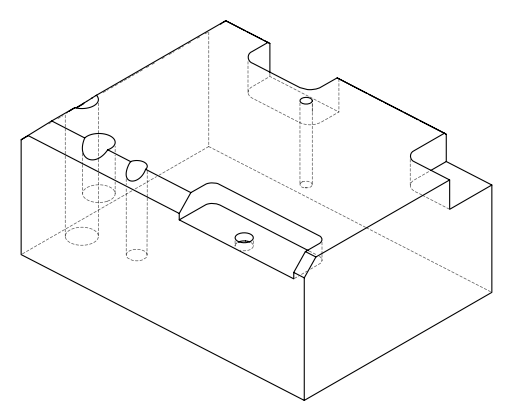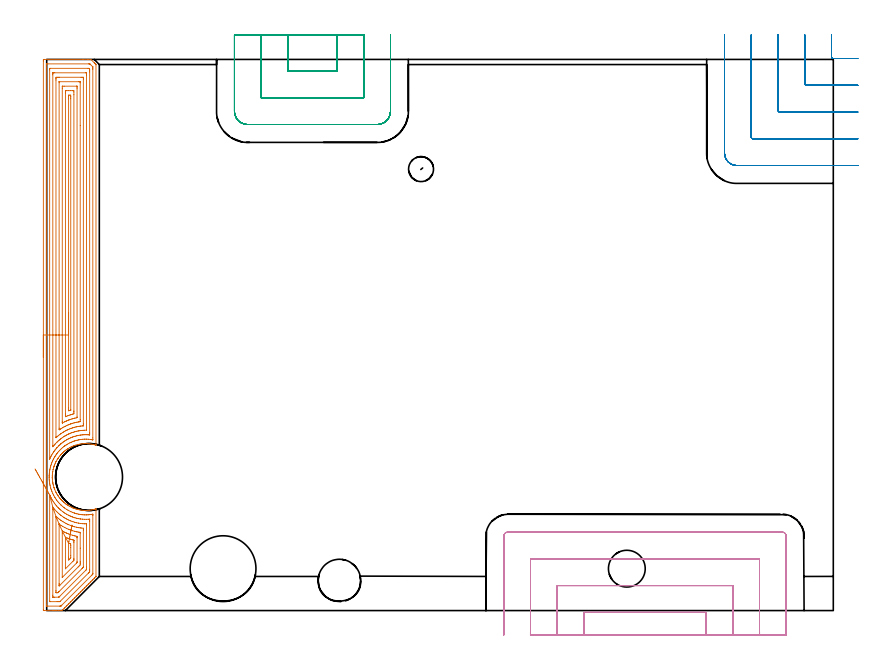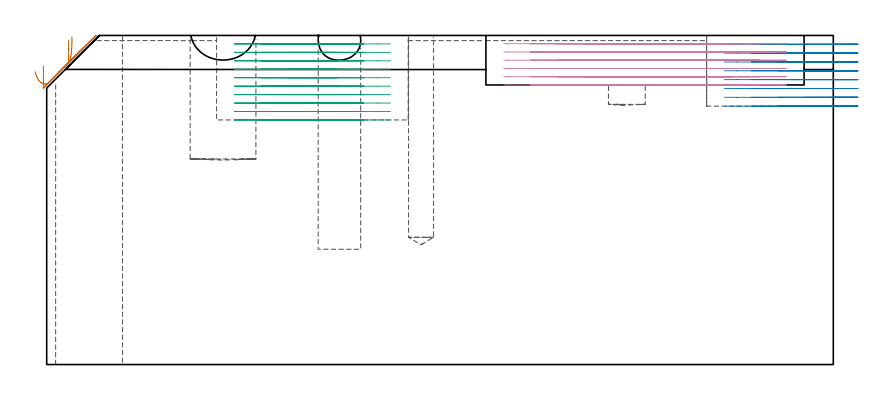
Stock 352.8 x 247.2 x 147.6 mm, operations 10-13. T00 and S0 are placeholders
(PLAN: 14 operations, 6 tool changes, 60.4 min)
(1 INDEXABLE_INSERT_DRILL_THROUGH_HOLE_FROM_SOLID | STEP1HOLE | NXT0302_031 | 0.61 min | 104269 mm3)
(2 INDEXABLE_INSERT_DRILL_BLIND_HOLE_FROM_SOLID | STEP1POCKET | NXT0302_004 | 0.05 min | 6619 mm3)
(3 INDEXABLE_INSERT_DRILL_BLIND_HOLE_FROM_SOLID_1 | STEP1POCKET_3 | NXT0302_030 | 0.23 min | 37947 mm3)
(4 SPOT_DRILL | STEP1POCKET_1 | NXT0321_9005460120000 | 0.03 min | 4 mm3)
(5 DRILL_BLIND_HOLE_INTO_CENTER | STEP1POCKET_1 | UGT0301_507 | 0.39 min | 9000 mm3)
(6 AREA_MILL | FG_CHAMFER_SURFACE | UGT0205_001 | 8.15 min | 22436 mm3)
(7 AREA_MILL_1 | FG_CHAMFER_SURFACE_1 | UGT0205_001 | 0.58 min | 153 mm3)
(8 AREA_MILL_2 | FG_CHAMFER_SURFACE_2 | UGT0205_001 | 1.22 min | 368 mm3)
(9 AREA_MILL_3 | FG_CHAMFER_SURFACE_3 | UGT0205_001 | 0.88 min | 2386 mm3)
(10 AREA_MILL_4 | FG_CHAMFER_SURFACE_4 | UGT0205_001 | 16.57 min | 62820 mm3)
(11 MILL_CORNER_NOTCH_RECTANGULAR | CORNER_NOTCH_RECTANGULAR | NXT0201_012 | Follow Part, ap 4, ae 75% | 6.48 min | 98853 mm3)
(12 MILL_SLOT | SLOT_PARTIAL_RECTANGULAR | NXT0201_012 | Follow Part, ap 4, ae 75% | 10.13 min | 118119 mm3)
(13 MILL_SLOT_1 | SLOT_PARTIAL_RECTANGULAR_1 | NXT0201_012 | Follow Part, ap 4, ae 75% | 13.91 min | 129493 mm3)
(14 MILL_BLIND_HOLE_FROM_SOLID_MATERIAL | STEP1POCKET_2 | NXT0201_012 | Spiral | 1.21 min | 26342 mm3)
(TOOL NXT0302_031 | Index. Insert Drill 30mm [880-D3000L32-05] | D30 PA176 FL150 Z2)
(TOOL NXT0302_004 | Index. Insert Drill 16.5mm [880-D1650L20-05] | D16.5 PA176 FL83 Z2)
(TOOL NXT0302_030 | Index. Insert Drill 29.5mm [880-D2950L32-03] | D29.5 PA176 FL89 Z2)
(TOOL NXT0321_9005460120000 | NC Spot Drill, 142deg, 12mm, Carbide, Uncoated | D12 PA142 FL30 Z2)
(TOOL UGT0301_507 | Carbide Drill 11.2 mm | D11.2 PA118 FL94 Z2)
(TOOL UGT0205_001 | Chamfer Mill 20 x 3 x 45 deg. | D20 FL50 Z2)
(TOOL NXT0201_012 | ENDMILL 16mm [2P460-1600-NA 1630] | D16 FL38 Z6)
(OP 10 AREA_MILL_4)
G17 G21 G94 G90
T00 M6
G54
G17 G0 G90 X-1.5 Y113.6 S1061 M3
G43 Z157.6 H0
Z134.
G94 G1 Y113.638 Z133.128 F250.
Y113.752 Z132.264
Y113.941 Z131.412
Y114.203 Z130.58
Y114.537 Z129.774
Y114.94 Z129.
Y115.408 Z128.264
Y115.94 Z127.572
Y116.529 Z126.929
Y117.172 Z126.34
Y117.864 Z125.808
Y118.6 Z125.34
Y119.374 Z124.937
Y120.18 Z124.603
Y121.012 Z124.341
Y121.864 Z124.152
Y122.728 Z124.038
Y123.6 Z124.
Y246.568
X-1.498 Y246.839 Z124.001
X-1.492 Y247.19 Z124.006
X-1.137 Y247.2 Z124.361
X16.373 Z141.869
X18.424 Z143.92
X18.792 Z144.287
X19.686 Y247.199 Z145.184
X19.793 Y247.197 Z145.288
X19.837 Y247.165 Z145.334
X21.328 Y245.674 Z146.824
X21.474 Y245.528 Z146.97
X21.621 Y245.38 Z147.119
X21.774 Y245.227 Z147.272
X21.921 Y245.081 Z147.416
X22.02 Y244.98 Z147.517
X22.096 Y244.894 Z147.589
X22.1 Y244.78 Z147.6
Y74.413
X22.097 Y74.19 Z147.589
X22.017 Y74.207 Z147.511
X21.863 Y74.243 Z147.359
X21.147 Y74.438 Z146.647
X20.256 Y74.632 Z145.756
X19.366 Y74.773 Z144.866
X18.476 Y74.861 Z143.976
X18.148 Y74.882 Z143.648
X17.82 Y74.896 Z143.32
X17.586 Y74.897 Z143.086
X17.18 Y74.896 Z142.68
X16.696 Y74.87 Z142.196
X15.806 Y74.792 Z141.306
X14.916 Y74.664 Z140.415
X14.026 Y74.482 Z139.525
X13.136 Y74.239 Z138.634
X12.535 Y74.047 Z138.033
X12.393 Y74.002 Z137.891
X12.298 Y73.965 Z137.797
X12.246 Y73.945 Z137.744
X11.641 Y73.692 Z137.134
X11.469 Y73.621 Z136.967
X11.355 Y73.574 Z136.854
X10.908 Y73.369 Z136.408
X10.465 Y73.146 Z135.965
X10.394 Y73.108 Z135.894
X9.575 Y72.624 Z135.074
X9.406 Y72.515 Z134.904
X9.1 Y72.317 Z134.599
X8.941 Y72.215 Z134.44
X8.685 Y72.032 Z134.184
X8.279 Y71.723 Z133.778
X8.236 Y71.69 Z133.736
X7.795 Y71.336 Z133.294
X7.735 Y71.283 Z133.234
X7.618 Y71.176 Z133.114
X7.336 Y70.923 Z132.836
X7.171 Y70.766 Z132.67
X6.905 Y70.514 Z132.404
X6.819 Y70.427 Z132.318
X6.412 Y69.99 Z131.911
X6.368 Y69.941 Z131.867
X6.277 Y69.838 Z131.775
X6.014 Y69.544 Z131.514
X5.655 Y69.09 Z131.153
X5.315 Y68.64 Z130.812
X5.125 Y68.368 Z130.623
X5.085 Y68.307 Z130.583
X4.988 Y68.152 Z130.483
X4.897 Y68.011 Z130.394
X4.787 Y67.84 Z130.285
X4.728 Y67.747 Z130.224
X4.234 Y66.895 Z129.734
X4.212 Y66.853 Z129.712
X4.192 Y66.813 Z129.692
X3.994 Y66.408 Z129.49
X3.785 Y65.959 Z129.283
X3.597 Y65.514 Z129.096
X3.557 Y65.411 Z129.056
X3.422 Y65.066 Z128.92
X3.344 Y64.852 Z128.843
X3.298 Y64.702 Z128.795
X3.259 Y64.575 Z128.754
X3.132 Y64.172 Z128.628
X2.911 Y63.331 Z128.409
X2.898 Y63.278 Z128.394
X2.89 Y63.234 Z128.384
X2.73 Y62.453 Z128.229
X2.716 Y62.385 Z128.215
X2.644 Y61.938 Z128.144
X2.593 Y61.491 Z128.091
X2.589 Y61.441 Z128.087
X2.575 Y61.218 Z128.066
X2.534 Y60.673 Z128.026
X2.528 Y60.597 Z128.021
Y60.551 Z128.02
X2.518 Y60.113 Z128.013
X2.512 Y59.772 Z128.005
X2.511 Y59.704
X2.512 Y59.656 Z128.006
Y59.627 Z128.007
X2.516 Y59.577 Z128.004
X2.521 Y59.257 Z128.013
X2.534 Y59.046 Z128.027
X2.549 Y58.81 Z128.042
X2.555 Y58.762 Z128.047
X2.643 Y57.916 Z128.141
X2.707 Y57.525 Z128.204
X2.726 Y57.421 Z128.218
X2.746 Y57.287 Z128.241
X2.789 Y57.023 Z128.285
X2.878 Y56.575 Z128.378
X2.989 Y56.129 Z128.489
X3.249 Y55.235 Z128.746
X3.265 Y55.185 Z128.762
X3.294 Y55.091 Z128.793
X3.344 Y54.948 Z128.843
X3.579 Y54.342 Z129.079
X3.966 Y53.448 Z129.463
X3.991 Y53.396 Z129.488
X4.096 Y53.175 Z129.594
X4.234 Y52.906 Z129.733
X4.296 Y52.793 Z129.795
X4.426 Y52.554 Z129.925
X4.49 Y52.447 Z129.988
X4.692 Y52.105 Z130.189
X4.969 Y51.661 Z130.468
X5.006 Y51.608 Z130.503
X5.125 Y51.431 Z130.623
X5.606 Y50.767 Z131.105
X5.681 Y50.67 Z131.181
X5.808 Y50.51 Z131.306
X6.015 Y50.258 Z131.512
X6.139 Y50.117 Z131.634
X6.277 Y49.957 Z131.773
X6.349 Y49.873 Z131.847
X6.398 Y49.819 Z131.898
X6.459 Y49.753 Z131.959
X6.575 Y49.629 Z132.071
X6.623 Y49.577 Z132.121
X6.677 Y49.521 Z132.176
X6.906 Y49.287 Z132.403
X6.971 Y49.223 Z132.471
X7.07 Y49.126 Z132.57
X7.171 Y49.03 Z132.667
X7.223 Y48.98 Z132.719
X7.507 Y48.72 Z133.004
X7.796 Y48.468 Z133.293
X8.261 Y48.086 Z133.76
X8.336 Y48.03 Z133.835
X8.512 Y47.9 Z134.008
X8.686 Y47.769 Z134.183
X8.95 Y47.583 Z134.45
X9.105 Y47.475 Z134.605
X9.199 Y47.412 Z134.699
X9.406 Y47.276 Z134.902
X9.531 Y47.192 Z135.03
X9.575 Y47.166 Z135.074
X9.628 Y47.136 Z135.128
X9.853 Y47.009 Z135.35
X10.465 Y46.662 Z135.964
X11.132 Y46.324 Z136.63
X11.183 Y46.299 Z136.68
X11.194 Y46.294 Z136.691
X11.307 Y46.242 Z136.807
X11.355 Y46.22 Z136.855
X11.448 Y46.181 Z136.947
X11.641 Y46.1 Z137.136
X11.8 Y46.032 Z137.296
X12.246 Y45.86 Z137.744
X13.136 Y45.56 Z138.635
X13.649 Y45.405 Z139.148
X14.025 Y45.315 Z139.525
X14.916 Y45.136 Z140.416
X15.806 Y45.008 Z141.306
X16.696 Y44.932 Z142.196
X17.586 Y44.913 Z143.086
X18.476 Y44.944 Z143.976
X19.366 Y45.027 Z144.866
X20.256 Y45.168 Z145.756
X21.147 Y45.355 Z146.646
X21.352 Y45.405 Z146.851
X21.921 Y45.57 Z147.417
X22.003 Y45.59 Z147.498
X22.096 Y45.61 Z147.59
X22.1 Y45.347 Z147.6
Y15.388
X22.096 Y15.306 Z147.59
X22.041 Y15.239 Z147.537
X21.921 Y15.12 Z147.419
X21.474 Y14.673 Z146.972
X21.295 Y14.493 Z146.791
X20.751 Y13.951 Z146.251
X20.401 Y13.599 Z145.897
X19.855 Y13.055 Z145.355
X19.507 Y12.705 Z145.003
X18.96 Y12.16 Z144.46
X18.612 Y11.81 Z144.108
X18.064 Y11.264 Z143.564
X17.718 Y10.916 Z143.214
X17.169 Y10.369 Z142.669
X16.824 Y10.022 Z142.32
X16.273 Y9.473 Z141.773
X15.929 Y9.128 Z141.425
X15.378 Y8.578 Z140.878
X15.035 Y8.233 Z140.531
X14.482 Y7.682 Z139.982
X14.141 Y7.339 Z139.637
X13.587 Y6.787 Z139.087
X13.246 Y6.445 Z138.742
X12.691 Y5.891 Z138.191
X12.352 Y5.55 Z137.848
X11.796 Y4.996 Z137.296
X11.458 Y4.656 Z136.954
X10.9 Y4.1 Z136.4
X10.563 Y3.762 Z136.06
X10.005 Y3.205 Z135.505
X9.669 Y2.867 Z135.165
X9.109 Y2.309 Z134.609
X8.775 Y1.973 Z134.271
X8.214 Y1.414 Z133.714
X7.88 Y1.079 Z133.377
X7.318 Y0.518 Z132.818
X6.809 Y0.01 Z132.307
X6.764 Y0. Z132.263
X6.121 Z131.62
X5.383 Z130.879
X4.121 Z129.618
X3.596 Z129.09
X2.849 Z128.344
X-1.137 Z124.36
X-1.492 Y0.01 Z124.006
X-1.499 Y0.363 Z123.999
Y0.375
X-1.5 Y123.6 Z124.
X-0.086 Z125.414
X-0.085 Y244.885 Z125.415
X-0.083 Y244.991 Z125.417
X-0.078 Y245.19 Z125.422
X0.02 Y245.192 Z125.52
X0.495 Y245.199 Z125.995
X18.792 Y245.2 Z144.292
X19.268 Y245.198 Z144.768
X19.318 Y245.194 Z144.818
X19.343 Y245.19 Z144.843
X19.43 Y245.109 Z144.93
X19.601 Y244.947 Z145.101
X19.686 Y244.864 Z145.186
X19.714 Y244.836 Z145.214
X20.58 Y243.97 Z146.08
X20.608 Y243.941 Z146.108
X20.658 Y243.885 Z146.158
X20.679 Y243.854 Z146.179
X20.681 Y243.832 Z146.181
X20.684 Y243.782 Z146.184
X20.686 Y242.991 Z146.186
Y242.885
Y77.437
X20.683 Y76.648 Z146.183
X20.681 Y76.597 Z146.181
X20.679 Y76.579 Z146.179
X20.654 Y76.574 Z146.154
X20.58 Y76.586 Z146.08
X20.232 Y76.648 Z145.732
X19.686 Y76.734 Z145.186
X19.586 Y76.748 Z145.086
X18.792 Y76.831 Z144.292
X18.591 Y76.85 Z144.091
X17.898 Y76.883 Z143.398
X17.656 Y76.89 Z143.156
X17.004 Y76.878 Z142.504
X16.782 Y76.871 Z142.282
X16.11 Y76.819 Z141.61
X15.954 Y76.805 Z141.454
X15.217 Y76.716 Z140.717
X15.157 Y76.708 Z140.657
X14.744 Y76.648 Z140.244
X14.394 Y76.577 Z139.894
X14.323 Y76.562 Z139.823
X13.665 Y76.412 Z139.165
X13.429 Y76.351 Z138.929
X12.962 Y76.221 Z138.462
X12.535 Y76.092 Z138.035
X12.278 Y76.011 Z137.778
X12.004 Y75.915 Z137.504
X11.641 Y75.778 Z137.141
X11.624 Y75.771 Z137.124
X11.583 Y75.754 Z137.083
X10.998 Y75.503 Z136.498
X10.747 Y75.39 Z136.247
X10.388 Y75.219 Z135.888
X9.853 Y74.951 Z135.353
X9.794 Y74.919 Z135.294
X9.69 Y74.86 Z135.19
X9.233 Y74.586 Z134.733
X8.959 Y74.418 Z134.459
X8.683 Y74.242 Z134.183
X8.258 Y73.965 Z133.758
X8.145 Y73.885 Z133.645
X8.065 Y73.826 Z133.565
X7.638 Y73.498 Z133.138
X7.171 Y73.135 Z132.671
X7.136 Y73.107 Z132.636
X7.093 Y73.071 Z132.593
X6.666 Y72.682 Z132.166
X6.277 Y72.325 Z131.777
X6.201 Y72.253 Z131.701
X6.123 Y72.177 Z131.623
X5.764 Y71.796 Z131.264
X5.383 Y71.387 Z130.883
X5.334 Y71.332 Z130.834
X5.291 Y71.283 Z130.791
X4.929 Y70.843 Z130.429
X4.566 Y70.388 Z130.066
X4.533 Y70.345 Z130.033
X4.49 Y70.286 Z129.99
X4.161 Y69.822 Z129.661
X3.942 Y69.494 Z129.442
X3.807 Y69.282 Z129.307
X3.596 Y68.943 Z129.096
X3.468 Y68.727 Z128.968
X3.395 Y68.6 Z128.895
X3.145 Y68.156 Z128.645
X2.916 Y67.705 Z128.416
X2.702 Y67.263 Z128.202
X2.561 Y66.951 Z128.061
X2.501 Y66.811 Z128.001
X2.302 Y66.316 Z127.802
X2.145 Y65.917 Z127.645
X2.093 Y65.774 Z127.593
X2.057 Y65.668 Z127.557
X1.84 Y64.99 Z127.34
X1.808 Y64.878 Z127.308
X1.654 Y64.282 Z127.154
X1.617 Y64.128 Z127.117
X1.488 Y63.554 Z126.988
X1.423 Y63.234 Z126.923
X1.34 Y62.807 Z126.84
X1.266 Y62.339 Z126.766
X1.228 Y62.025 Z126.728
X1.173 Y61.445 Z126.673
X1.154 Y61.205 Z126.654
X1.115 Y60.551 Z126.615
X1.107 Y60.39 Z126.607
X1.106 Y60.359 Z126.606
X1.101 Y59.656 Z126.601
X1.105 Y59.466 Z126.605
X1.136 Y58.762 Z126.636
X1.153 Y58.523 Z126.653
X1.219 Y57.868 Z126.719
X1.237 Y57.706 Z126.737
X1.261 Y57.52 Z126.761
X1.35 Y56.973 Z126.85
X1.439 Y56.448 Z126.939
X1.515 Y56.079 Z127.015
X1.708 Y55.285 Z127.208
X1.735 Y55.185 Z127.235
X1.808 Y54.933 Z127.308
X2.005 Y54.291 Z127.505
X2.107 Y53.991 Z127.607
X2.341 Y53.396 Z127.841
X2.727 Y52.476 Z128.227
X3.005 Y51.912 Z128.505
X3.165 Y51.608 Z128.665
X3.596 Y50.844 Z129.096
X3.655 Y50.743 Z129.155
X3.674 Y50.713 Z129.174
X3.996 Y50.22 Z129.496
X4.275 Y49.819 Z129.775
X4.49 Y49.526 Z129.99
X4.952 Y48.925 Z130.452
X5.383 Y48.417 Z130.883
X5.735 Y48.03 Z131.235
X6.277 Y47.48 Z131.777
X6.452 Y47.31 Z131.952
X6.64 Y47.136 Z132.14
X7.171 Y46.678 Z132.671
X7.714 Y46.242 Z133.214
X8.065 Y45.982 Z133.565
X8.914 Y45.392 Z134.414
X8.959 Y45.363 Z134.459
X8.985 Y45.347 Z134.485
X9.542 Y45.036 Z135.042
X9.853 Y44.865 Z135.353
X10.633 Y44.453 Z136.133
X10.747 Y44.398 Z136.247
X10.85 Y44.35 Z136.35
X11.641 Y44.03 Z137.141
X12.31 Y43.784 Z137.81
X12.535 Y43.709 Z138.035
X12.993 Y43.559 Z138.493
X13.429 Y43.437 Z138.929
X13.595 Y43.393 Z139.095
X14.323 Y43.241 Z139.823
X14.719 Y43.162 Z140.219
X15.217 Y43.089 Z140.717
X15.76 Y43.015 Z141.26
X16.11 Y42.985 Z141.61
X16.731 Y42.938 Z142.231
X17.004 Y42.93 Z142.504
X17.642 Y42.92 Z143.142
X17.898 Y42.927 Z143.398
X18.505 Y42.952 Z144.005
X18.792 Y42.975 Z144.292
X19.324 Y43.026 Z144.824
X19.686 Y43.074 Z145.186
X20.108 Y43.136 Z145.608
X20.58 Y43.212 Z146.08
X20.661 Y43.224 Z146.161
X20.679 Y43.225 Z146.179
X20.682 Y43.122 Z146.182
X20.684 Y42.981 Z146.184
X20.685 Y42.77 Z146.185
X20.686 Y42.664 Z146.186
X20.685 Y16.729 Z146.185
X20.684 Y16.625 Z146.184
X20.681 Y16.518 Z146.181
X20.673 Y16.335 Z146.173
X20.58 Y16.236 Z146.08
X20.382 Y16.033 Z145.882
X20.185 Y15.835 Z145.685
X6.77 Y2.42 Z132.27
X6.523 Y2.175 Z132.023
X6.44 Y2.096 Z131.94
X6.373 Y2.035 Z131.873
X6.328 Y2.01 Z131.828
X6.277 Y2.008 Z131.777
X5.802 Y2.001 Z131.302
X0.44 Y2. Z125.94
X0.02 Y2.004 Z125.52
X-0.04 Y2.006 Z125.46
X-0.071 Y2.009 Z125.429
X-0.079 Y2.104 Z125.421
X-0.084 Y2.315 Z125.416
X-0.085 Y2.42 Z125.415
X-0.086 Y123.6 Z125.414
X1.328 Z126.828
X1.329 Y242.576 Z126.829
Y242.991
X1.331 Y243.111 Z126.831
X1.334 Y243.169 Z126.834
X1.337 Y243.19 Z126.837
X1.391 Y243.193 Z126.891
X1.6 Y243.199 Z127.1
X18.585 Z144.085
X18.792 Y243.194 Z144.292
X18.861 Y243.19 Z144.361
X18.909 Y243.18 Z144.409
X18.948 Y243.144 Z144.448
X19.105 Y242.991 Z144.605
X19.211 Y242.878 Z144.711
X19.265 Y242.807 Z144.765
X19.266 Y242.751 Z144.766
X19.27 Y242.514 Z144.77
X19.271 Y242.097 Z144.771
Y241.617
Y79.747
X19.269 Y79.331 Z144.769
X19.265 Y78.858 Z144.765
X19.259 Y78.801 Z144.759
X19.192 Y78.804 Z144.692
X19.051 Y78.814 Z144.551
X18.792 Y78.834 Z144.292
X18.365 Y78.864 Z143.865
X17.898 Y78.883 Z143.398
X17.448 Y78.888 Z142.948
X17.004 Y78.878 Z142.504
X16.584 Y78.857 Z142.084
X16.11 Y78.819 Z141.61
X15.761 Y78.787 Z141.261
X15.217 Y78.72 Z140.717
X14.968 Y78.686 Z140.468
X14.323 Y78.579 Z139.823
X14.203 Y78.557 Z139.703
X13.635 Y78.437 Z139.135
X13.466 Y78.399 Z138.966
X13.429 Y78.39 Z138.929
X12.765 Y78.207 Z138.265
X12.535 Y78.138 Z138.035
X12.082 Y77.996 Z137.582
X11.641 Y77.848 Z137.141
X11.42 Y77.763 Z136.92
X10.871 Y77.543 Z136.371
X10.784 Y77.506 Z136.284
X10.747 Y77.49 Z136.247
X10.17 Y77.225 Z135.67
X9.853 Y77.073 Z135.353
X9.572 Y76.929 Z135.072
X9.049 Y76.648 Z134.549
X8.992 Y76.615 Z134.492
X8.959 Y76.595 Z134.459
X8.438 Y76.275 Z133.938
X8.065 Y76.042 Z133.565
X7.89 Y75.929 Z133.39
X7.627 Y75.754 Z133.127
X7.363 Y75.562 Z132.863
X7.171 Y75.418 Z132.671
X6.857 Y75.174 Z132.357
X6.456 Y74.86 Z131.956
X6.359 Y74.778 Z131.859
X6.277 Y74.707 Z131.777
X5.89 Y74.353 Z131.39
X5.469 Y73.965 Z130.969
X5.383 Y73.88 Z130.883
X4.614 Y73.071 Z130.114
X4.49 Y72.931 Z129.99
X4.144 Y72.522 Z129.644
X3.858 Y72.177 Z129.358
X3.742 Y72.03 Z129.242
X3.596 Y71.838 Z129.096
X3.361 Y71.518 Z128.861
X3.193 Y71.283 Z128.693
X2.996 Y70.988 Z128.496
X2.702 Y70.539 Z128.202
X2.644 Y70.446 Z128.144
X2.608 Y70.388 Z128.108
X2.313 Y69.883 Z127.813
X2.089 Y69.494 Z127.589
X1.99 Y69.311 Z127.49
X1.808 Y68.962 Z127.308
X1.688 Y68.719 Z127.188
X1.63 Y68.6 Z127.13
X1.401 Y68.112 Z126.901
X1.362 Y68.03 Z126.862
X1.338 Y67.985 Z126.838
X1.336 Y67.983 Z126.836
X1.333 Y68.009 Z126.833
X1.329 Y68.077 Z126.829
Y68.112
X1.328 Y68.185 Z126.828
Y123.6
X2.743 Z128.243
Y240.308
X2.748 Y241.157 Z128.248
X2.749 Y241.182 Z128.249
X2.762 Y241.19 Z128.262
X2.816 Y241.194 Z128.316
X2.927 Y241.198 Z128.427
X3.15 Y241.199 Z128.65
X3.596 Y241.2 Z129.096
X17.451 Y241.199 Z142.951
X17.673 Y241.198 Z143.173
X17.784 Y241.194 Z143.284
X17.838 Y241.19 Z143.338
X17.851 Y241.183 Z143.351
X17.857 Y240.308 Z143.357
Y81.162
X17.856 Y81.12 Z143.356
X17.85 Y80.916 Z143.35
X17.004 Y80.88 Z142.504
X16.384 Y80.846 Z141.884
X16.11 Y80.823 Z141.61
X15.566 Y80.77 Z141.066
X15.217 Y80.727 Z140.717
X14.776 Y80.666 Z140.276
X14.323 Y80.591 Z139.823
X14.014 Y80.535 Z139.514
X13.429 Y80.412 Z138.929
X13.277 Y80.378 Z138.777
X12.683 Y80.226 Z138.183
X12.567 Y80.194 Z138.067
X12.535 Y80.184 Z138.035
X11.882 Y79.984 Z137.382
X11.641 Y79.904 Z137.141
X11.216 Y79.756 Z136.716
X10.747 Y79.571 Z136.247
X10.576 Y79.502 Z136.076
X10.172 Y79.331 Z135.672
X9.952 Y79.232 Z135.452
X9.853 Y79.186 Z135.353
X9.349 Y78.941 Z134.849
X8.959 Y78.74 Z134.459
X8.762 Y78.634 Z134.262
X8.409 Y78.437 Z133.909
X8.194 Y78.309 Z133.694
X8.065 Y78.23 Z133.565
X7.644 Y77.964 Z133.144
X7.171 Y77.662 Z132.671
X7.099 Y77.615 Z132.599
X6.993 Y77.543 Z132.493
X6.582 Y77.238 Z132.082
X6.277 Y77.007 Z131.777
X6.076 Y76.85 Z131.576
X5.822 Y76.648 Z131.322
X5.584 Y76.447 Z131.084
X5.383 Y76.272 Z130.883
X5.112 Y76.026 Z130.612
X4.817 Y75.754 Z130.317
X4.651 Y75.593 Z130.151
X4.49 Y75.431 Z129.99
X3.942 Y74.86 Z129.442
X3.775 Y74.68 Z129.275
X3.596 Y74.48 Z129.096
X3.357 Y74.204 Z128.857
X3.155 Y73.965 Z128.655
X2.753 Y73.476 Z128.253
X2.743 Y73.965 Z128.243
Y123.6
X4.157 Z129.657
Y237.958
X4.158 Y238.52 Z129.658
X4.16 Y238.849 Z129.66
X4.164 Y239.176 Z129.664
X4.49 Y239.19 Z129.99
X4.706 Y239.197 Z130.206
X5.383 Y239.2 Z130.883
X5.597 Z131.097
X15.431 Z140.931
X16.11 Y239.198 Z141.61
X16.328 Y239.196 Z141.828
X16.418 Y239.19 Z141.918
X16.436 Y239.162 Z141.936
X16.438 Y239.086 Z141.938
X16.442 Y238.52 Z141.942
X16.443 Y238.187 Z141.943
Y83.803
X16.442 Y83.471 Z141.942
X16.437 Y82.909 Z141.937
X16.436 Y82.876 Z141.936
X16.343 Y82.86 Z141.843
X16.242 Y82.845 Z141.742
X16.181 Y82.838 Z141.681
X15.369 Y82.756 Z140.869
X15.217 Y82.737 Z140.717
X14.582 Y82.649 Z140.082
X14.323 Y82.606 Z139.823
X13.822 Y82.515 Z139.322
X13.429 Y82.433 Z138.929
X13.087 Y82.356 Z138.587
X12.535 Y82.218 Z138.035
X12.374 Y82.175 Z137.874
X11.817 Y82.014 Z137.317
X11.682 Y81.973 Z137.182
X11.641 Y81.96 Z137.141
X11.015 Y81.746 Z136.515
X10.747 Y81.647 Z136.247
X10.37 Y81.497 Z135.87
X9.853 Y81.283 Z135.353
X9.739 Y81.234 Z135.239
X9.481 Y81.12 Z134.981
X9.127 Y80.952 Z134.627
X8.959 Y80.869 Z134.459
X8.536 Y80.649 Z134.036
X8.065 Y80.395 Z133.565
X7.957 Y80.334 Z133.457
X7.768 Y80.226 Z133.268
X7.398 Y79.999 Z132.898
X7.171 Y79.856 Z132.671
X6.358 Y79.331 Z131.858
X6.311 Y79.298 Z131.811
X6.277 Y79.273 Z131.777
X5.801 Y78.913 Z131.301
X5.383 Y78.595 Z130.883
X5.295 Y78.526 Z130.795
X5.184 Y78.437 Z130.684
X4.806 Y78.115 Z130.306
X4.49 Y77.839 Z129.99
X4.333 Y77.699 Z129.833
X4.162 Y77.543 Z129.662
X4.16 Z129.66
X4.158 Y77.755 Z129.658
X4.157 Y77.875 Z129.657
Y123.6
X5.571 Z131.071
Y236.731
X5.574 Y237.084 Z131.074
X5.576 Y237.171 Z131.076
X5.577 Y237.186 Z131.077
X5.597 Y237.19 Z131.097
X5.652 Y237.195 Z131.152
X5.809 Y237.199 Z131.309
X14.323 Y237.2 Z139.823
X14.749 Y237.198 Z140.249
X14.97 Y237.192 Z140.47
X15.017 Y237.19 Z140.517
X15.022 Y237.109 Z140.522
X15.026 Y236.921 Z140.526
X15.028 Y236.731 Z140.528
X15.029 Y217.579 Z140.529
Y85.592
X15.027 Y84.887 Z140.527
X15.025 Y84.792 Z140.525
X15.022 Y84.748 Z140.522
X15.012 Y84.732 Z140.512
X14.828 Y84.697 Z140.328
X14.385 Y84.635 Z139.885
X14.323 Y84.624 Z139.823
X13.627 Y84.499 Z139.127
X13.429 Y84.458 Z138.929
X12.893 Y84.338 Z138.393
X12.535 Y84.249 Z138.035
X12.182 Y84.156 Z137.682
X11.641 Y84.002 Z137.141
X11.487 Y83.957 Z136.987
X10.998 Y83.803 Z136.498
X10.81 Y83.74 Z136.31
X10.747 Y83.717 Z136.247
X10.164 Y83.492 Z135.664
X9.853 Y83.367 Z135.353
X9.531 Y83.231 Z135.031
X8.959 Y82.982 Z134.459
X8.909 Y82.959 Z134.409
X8.8 Y82.909 Z134.3
X8.31 Y82.664 Z133.81
X8.065 Y82.536 Z133.565
X7.727 Y82.352 Z133.227
X7.127 Y82.014 Z132.627
X6.604 Y81.687 Z132.104
X6.277 Y81.48 Z131.777
X6.059 Y81.339 Z131.559
X5.721 Y81.12 Z131.221
X5.672 Y81.094 Z131.172
X5.578 Y81.12 Z131.078
X5.575 Y81.378 Z131.075
X5.572 Y81.826 Z131.072
X5.571 Y123.6 Z131.071
X6.985 Z132.485
Y234.234
X6.988 Y234.942 Z132.488
X6.99 Y235.124 Z132.49
X6.992 Y235.182 Z132.492
X7.043 Y235.19 Z132.543
X7.171 Y235.193 Z132.671
X7.808 Y235.199 Z133.308
X13.429 Z138.929
X13.515 Y235.198 Z139.015
X13.583 Y235.193 Z139.083
X13.601 Y235.191 Z139.101
X13.608 Y235.178 Z139.108
X13.61 Y235.128 Z139.11
X13.613 Y234.942 Z139.113
X13.614 Y234.757 Z139.114
X13.615 Y234.048 Z139.115
X13.614 Y86.84 Z139.114
X13.613 Y86.663 Z139.113
X13.61 Y86.575 Z139.11
X13.608 Y86.539 Z139.108
X13.437 Y86.486 Z138.937
X13.43 Y86.484 Z138.93
X12.698 Y86.323 Z138.198
X12.535 Y86.283 Z138.035
X11.987 Y86.14 Z137.487
X11.641 Y86.042 Z137.141
X11.293 Y85.94 Z136.793
X10.747 Y85.77 Z136.247
X10.612 Y85.726 Z136.112
X10.222 Y85.592 Z135.722
X9.955 Y85.49 Z135.455
X9.853 Y85.449 Z135.353
X9.321 Y85.229 Z134.821
X8.959 Y85.074 Z134.459
X8.698 Y84.958 Z134.198
X8.129 Y84.697 Z133.629
X8.086 Y84.676 Z133.586
X7.024 Y84.125 Z132.524
X6.992 Y84.114 Z132.492
X6.989 Y84.201 Z132.489
X6.987 Y84.325 Z132.487
X6.986 Y84.511 Z132.486
X6.985 Y84.697 Z132.485
Y123.6
X8.4 Z133.9
Y231.925
Y232.259
X8.403 Y232.816 Z133.903
X8.407 Y233.154 Z133.907
X8.915 Y233.197 Z134.415
X8.959 Y233.198 Z134.459
X9.807 Y233.2 Z135.307
X10.701 Z136.201
X11.596 Y233.199 Z137.096
X11.641 Y233.196 Z137.141
X12.193 Y233.154 Z137.693
X12.198 Y232.596 Z137.698
X12.2 Y231.365 Z137.7
Y89.503
Y89.169
X12.197 Y88.613 Z137.697
X12.193 Y88.275 Z137.693
X11.782 Y88.133 Z137.282
X11.641 Y88.089 Z137.141
X11.096 Y87.926 Z136.596
X10.747 Y87.818 Z136.247
X10.416 Y87.711 Z135.916
X9.853 Y87.519 Z135.353
X9.75 Y87.483 Z135.25
X9.477 Y87.38 Z134.977
X8.959 Y87.168 Z134.459
X8.475 Y86.971 Z133.975
X8.406 Y86.959 Z133.906
X8.404 Y87.041 Z133.904
X8.401 Y87.38 Z133.901
X8.4 Y87.94 Z133.9
Y88.275
Y123.6
X9.814 Z135.314
Y229.576
X9.815 Y230.471 Z135.315
X9.816 Y230.508 Z135.316
X9.853 Y231.19 Z135.353
X10.023 Y231.195 Z135.523
X10.747 Y231.19 Z136.247
X10.784 Y230.471 Z136.284
X10.785 Y230.433 Z136.285
X10.786 Y229.576 Z136.286
Y90.024
X10.784 Y89.985 Z136.284
X10.779 Y89.908 Z136.279
X10.775 Y89.887 Z136.275
X10.769 Y89.882 Z136.269
X10.747 Y89.873 Z136.247
X10.212 Y89.704 Z135.712
X9.853 Y89.592 Z135.353
X9.817 Y90.063 Z135.317
X9.816 Y90.101 Z135.316
X9.814 Y90.957 Z135.314
Y123.6
Y124.472 Z135.352
Y125.336 Z135.466
Y126.188 Z135.654
Y127.02 Z135.917
Y127.826 Z136.251
Y128.6 Z136.653
Y129.336 Z137.122
Y130.028 Z137.653
Y130.671 Z138.243
Y131.26 Z138.886
Y131.792 Z139.578
Y132.26 Z140.314
Y132.663 Z141.088
Y132.997 Z141.893
Y133.259 Z142.726
Y133.448 Z143.577
Y133.562 Z144.442
Y133.6 Z145.314
G0 Z157.6
X-5.218 Y63.512
Z131.417
G1 X-5.013 Y63.148 Z130.651
X-4.777 Y62.727 Z129.924
X-4.51 Y62.252 Z129.243
X-4.216 Y61.728 Z128.611
X-3.895 Y61.157 Z128.034
X-3.551 Y60.545 Z127.516
X-3.187 Y59.896 Z127.061
X-2.804 Y59.215 Z126.673
X-2.406 Y58.507 Z126.355
X-1.996 Y57.777 Z126.109
X-1.578 Y57.031 Z125.936
X-1.153 Y56.276 Z125.839
X-0.726 Y55.515 Z125.817
X-0.3 Y54.756 Z125.872
X0.123 Y54.004 Z126.002
X0.538 Y53.265 Z126.207
X0.943 Y52.544 Z126.485
X1.335 Y51.847 Z126.835
X1.347 Y51.824 Z126.847
X1.377 Y51.765 Z126.877
X1.449 Y51.608 Z126.949
X1.808 Y50.832 Z127.308
X1.866 Y50.713 Z127.366
X1.928 Y50.592 Z127.428
X2.369 Y49.819 Z127.869
X2.702 Y49.265 Z128.202
X2.918 Y48.925 Z128.418
X3.389 Y48.237 Z128.889
X3.542 Y48.03 Z129.042
X3.596 Y47.96 Z129.096
X3.958 Y47.501 Z129.458
X4.258 Y47.136 Z129.758
X4.49 Y46.867 Z129.99
X5.072 Y46.242 Z130.572
X5.383 Y45.927 Z130.883
X5.674 Y45.643 Z131.174
X5.997 Y45.347 Z131.497
X6.277 Y45.108 Z131.777
X7.073 Y44.453 Z132.573
X7.171 Y44.378 Z132.671
X7.46 Y44.164 Z132.96
X8.065 Y43.755 Z133.565
X8.361 Y43.559 Z133.861
X8.959 Y43.217 Z134.459
X9.726 Y42.791 Z135.226
X9.853 Y42.726 Z135.353
X9.973 Y42.664 Z135.473
X10.497 Y42.421 Z135.997
X10.747 Y42.315 Z136.247
X11.345 Y42.066 Z136.845
X11.641 Y41.96 Z137.141
X12.181 Y41.77 Z137.681
X12.535 Y41.656 Z138.035
X12.701 Y41.604 Z138.201
X13.429 Y41.412 Z138.929
X13.891 Y41.308 Z139.391
X14.323 Y41.225 Z139.823
X14.982 Y41.11 Z140.482
X15.217 Y41.08 Z140.717
X15.999 Y40.987 Z141.499
X16.11 Y40.979 Z141.61
X16.953 Y40.927 Z142.453
X17.004 Y40.926 Z142.504
X17.852 Y40.922 Z143.352
X17.898 Y40.924 Z143.398
X18.708 Y40.96 Z144.208
X19.263 Y40.999 Z144.763
X19.266 Y40.984 Z144.766
X19.269 Y40.944 Z144.769
X19.27 Y40.876 Z144.77
X19.271 Y40.396 Z144.771
X19.272 Y39.981 Z144.772
X19.271 Y18.518 Z144.771
X19.27 Y18.04 Z144.77
X19.267 Y17.624 Z144.767
X19.265 Y17.389 Z144.765
X19.152 Y17.263 Z144.652
X18.792 Y16.893 Z144.292
X18.711 Y16.811 Z144.211
X6.109 Y4.209 Z131.609
X5.962 Y4.069 Z131.462
X5.909 Y4.02 Z131.409
X5.8 Y4.01 Z131.3
X5.59 Y4.002 Z131.09
X5.383 Y4.001 Z130.883
X4.698 Y4. Z130.198
X1.599 Y4.001 Z127.099
X1.46 Y4.004 Z126.96
X1.35 Y4.01 Z126.85
X1.334 Y4.015 Z126.834
X1.332 Y4.023 Z126.832
X1.33 Y4.049 Z126.83
X1.329 Y4.209 Z126.829
Y51.718
X1.33 Y51.765 Z126.83
X1.334 Y51.843 Z126.834
X1.335 Y51.847 Z126.835
X2.752 Y46.327 Z128.252
X2.77 Y46.31 Z128.27
X2.778 Y46.302 Z128.278
X3.355 Y45.588 Z128.855
X3.561 Y45.347 Z129.061
X3.596 Y45.309 Z129.096
X4.402 Y44.453 Z129.902
X4.49 Y44.366 Z129.99
X4.898 Y43.971 Z130.398
X5.347 Y43.559 Z130.847
X5.366 Y43.542 Z130.866
X5.383 Y43.527 Z130.883
X5.856 Y43.138 Z131.356
X6.277 Y42.795 Z131.777
X6.443 Y42.664 Z131.943
X7.171 Y42.151 Z132.671
X7.728 Y41.77 Z133.228
X8.065 Y41.569 Z133.565
X8.546 Y41.29 Z134.046
X8.959 Y41.067 Z134.459
X9.318 Y40.876 Z134.818
X9.853 Y40.619 Z135.353
X10.33 Y40.399 Z135.83
X10.747 Y40.235 Z136.247
X11.403 Y39.981 Z136.903
X11.641 Y39.898 Z137.141
X11.767 Y39.855 Z137.267
X12.535 Y39.619 Z138.035
X13.039 Y39.477 Z138.539
X13.429 Y39.39 Z138.929
X14.182 Y39.228 Z139.682
X14.323 Y39.204 Z139.823
X15.05 Y39.087 Z140.55
X15.239 Y39.065 Z140.739
X16.11 Y38.979 Z141.61
X16.229 Y38.969 Z141.729
X17.004 Y38.932 Z142.504
X17.166 Y38.925 Z142.666
X17.772 Y38.913 Z143.272
X17.839 Y38.911 Z143.339
X17.85 Y38.832 Z143.35
X17.857 Y38.193 Z143.357
Y19.453
X17.856 Y18.56 Z143.356
X17.855 Y18.518 Z143.355
X17.85 Y18.416 Z143.35
X17.772 Y18.332 Z143.272
X17.646 Y18.199 Z143.146
X17.486 Y18.036 Z142.986
X5.863 Y6.412 Z131.363
X5.703 Y6.253 Z131.203
X5.573 Y6.128 Z131.073
X5.486 Y6.047 Z130.986
X5.437 Y6.01 Z130.937
X5.383 Y6. Z130.883
X5.381 Z130.881
X3.596 Z129.096
X3.149 Y6.001 Z128.649
X2.927 Y6.002 Z128.427
X2.816 Y6.006 Z128.316
X2.762 Y6.01 Z128.262
X2.749 Y6.017 Z128.249
X2.743 Y6.892 Z128.243
Y45.412
X2.744 Y46.199 Z128.244
X2.746 Y46.242 Z128.246
X2.752 Y46.327 Z128.252
X4.163 Y42.237 Z129.663
X4.221 Y42.191 Z129.721
X4.318 Y42.108 Z129.818
X4.49 Y41.961 Z129.99
X4.711 Y41.77 Z130.211
X5.383 Y41.22 Z130.883
X5.815 Y40.876 Z131.315
X6.277 Y40.543 Z131.777
X6.607 Y40.311 Z132.107
X7.085 Y39.981 Z132.585
X7.171 Y39.927 Z132.671
X7.312 Y39.841 Z132.812
X8.065 Y39.418 Z133.565
X8.663 Y39.087 Z134.163
X8.959 Y38.94 Z134.459
X9.462 Y38.696 Z134.962
X9.853 Y38.522 Z135.353
X10.652 Y38.193 Z136.152
X10.747 Y38.157 Z136.247
X10.803 Y38.137 Z136.303
X11.641 Y37.854 Z137.141
X12.146 Y37.687 Z137.646
X12.535 Y37.583 Z138.035
X13.351 Y37.376 Z138.851
X13.429 Y37.36 Z138.929
X13.724 Y37.299 Z139.224
X14.323 Y37.193 Z139.823
X14.45 Y37.171 Z139.95
X15.217 Y37.07 Z140.717
X15.478 Y37.037 Z140.978
X16.433 Y36.944 Z141.933
X16.437 Y36.737 Z141.937
X16.441 Y36.404 Z141.941
X16.443 Y36.072 Z141.943
Y19.693
X16.441 Y19.553 Z141.941
X16.439 Y19.483 Z141.939
X16.436 Y19.452 Z141.936
X16.406 Y19.412 Z141.906
X16.261 Y19.262 Z141.761
X16.11 Y19.109 Z141.61
X15.815 Y18.813 Z141.315
X5.533 Y8.531 Z131.033
X5.383 Y8.383 Z130.883
X5.081 Y8.089 Z130.581
X4.997 Y8.01 Z130.497
X4.829 Y8.007 Z130.329
X4.49 Y8.003 Z129.99
X4.272 Y8.004 Z129.772
X4.182 Y8.01 Z129.682
X4.164 Y8.037 Z129.664
X4.162 Y8.114 Z129.662
X4.158 Y8.68 Z129.658
X4.157 Y9.013 Z129.657
Y41.77
X4.159 Y42.101 Z129.659
X4.163 Y42.237 Z129.663
X5.574 Y38.787 Z131.074
X5.631 Y38.751 Z131.131
X6.347 Y38.263 Z131.847
X6.454 Y38.193 Z131.954
X7.171 Y37.773 Z132.671
X8.006 Y37.299 Z133.506
X8.044 Y37.278 Z133.544
X8.134 Y37.23 Z133.634
X8.959 Y36.825 Z134.459
X9.804 Y36.453 Z135.304
X9.853 Y36.433 Z135.353
X9.927 Y36.404 Z135.427
X10.747 Y36.104 Z136.247
X11.215 Y35.936 Z136.715
X11.641 Y35.804 Z137.141
X12.49 Y35.555 Z137.99
X12.535 Y35.544 Z138.035
X12.674 Y35.51 Z138.174
X13.429 Y35.345 Z138.929
X13.638 Y35.301 Z139.138
X14.323 Y35.186 Z139.823
X14.709 Y35.124 Z140.209
X14.949 Y35.086 Z140.449
X14.996 Y35.076 Z140.496
X15.016 Y35.07 Z140.516
X15.022 Y35.057 Z140.522
X15.024 Y35.008 Z140.524
X15.028 Y34.804 Z140.528
X15.029 Y28.002 Z140.529
Y22.095
X15.028 Y21.389 Z140.528
Y21.201
X15.023 Y20.5 Z140.523
X14.849 Y20.306 Z140.349
X14.589 Y20.04 Z140.089
X14.323 Y19.771 Z139.823
X14.144 Y19.591 Z139.644
X5.915 Y11.363 Z131.415
X5.728 Y11.179 Z131.228
X5.646 Y11.101 Z131.146
X5.578 Y11.04 Z131.078
X5.575 Y11.172 Z131.075
X5.573 Y11.363 Z131.073
X5.571 Y11.791 Z131.071
Y12.07
Y38.723
X5.574 Y38.787 Z131.074
X6.992 Y35.689 Z132.492
X7.171 Y35.603 Z132.671
X7.358 Y35.51 Z132.858
X8.065 Y35.152 Z133.565
X8.764 Y34.81 Z134.264
X8.959 Y34.726 Z134.459
X9.218 Y34.616 Z134.718
X9.853 Y34.368 Z135.353
X10.255 Y34.214 Z135.755
X10.747 Y34.046 Z136.247
X11.594 Y33.768 Z137.094
X11.641 Y33.755 Z137.141
X11.759 Y33.721 Z137.259
X12.535 Y33.524 Z138.035
X12.798 Y33.458 Z138.298
X13.429 Y33.32 Z138.929
X13.582 Y33.285 Z139.082
X13.603 Y33.279 Z139.103
X13.608 Y33.235 Z139.108
X13.611 Y33.137 Z139.111
X13.614 Y33.013 Z139.114
X13.615 Y32.827 Z139.115
Y32.641
X13.614 Y21.91 Z139.114
X13.612 Y21.723 Z139.112
X13.609 Y21.599 Z139.109
X13.605 Y21.514 Z139.105
X13.579 Y21.486 Z139.079
X13.429 Y21.327 Z138.929
X7.171 Y15.068 Z132.671
X7.107 Y15.005 Z132.607
X7.041 Y14.941 Z132.541
X7.016 Y14.924 Z132.516
X6.991 Y14.91 Z132.491
X6.989 Y14.941 Z132.489
X6.987 Y14.976 Z132.487
X6.986 Y15.126 Z132.486
Y34.801
X6.992 Y35.689 Z132.492
X8.405 Y32.862 Z133.905
X8.422 Y32.86 Z133.922
X8.442 Y32.854 Z133.942
X9.267 Y32.519 Z134.767
X9.853 Y32.303 Z135.353
X10.667 Y32.012 Z136.167
X10.747 Y31.987 Z136.247
X10.918 Y31.933 Z136.418
X11.641 Y31.724 Z137.141
X11.934 Y31.639 Z137.434
X12.149 Y31.573 Z137.649
X12.194 Y31.556 Z137.694
X12.196 Y31.5 Z137.696
X12.199 Y31.375 Z137.699
X12.2 Y31.038 Z137.7
Y30.478
Y23.324
X12.199 Y22.989 Z137.699
X12.196 Y22.71 Z137.696
X12.194 Y22.574 Z137.694
X12.136 Y22.494 Z137.636
X11.748 Y22.095 Z137.248
X11.695 Y22.041 Z137.195
X8.492 Y18.84 Z133.992
X8.446 Y18.798 Z133.946
X8.413 Y18.771 Z133.913
X8.406 Y18.769 Z133.906
X8.405 Y18.792 Z133.905
X8.402 Y18.9 Z133.902
X8.4 Y19.077 Z133.9
Y32.492
X8.402 Y32.827 Z133.902
X8.405 Y32.862 Z133.905
X9.821 Y30.236 Z135.321
X9.828 Z135.328
X9.853 Y30.231 Z135.353
X10.114 Y30.144 Z135.614
X10.747 Y29.929 Z136.247
X10.784 Y29.25 Z136.284
X10.785 Y29.212 Z136.285
X10.786 Y28.355 Z136.286
Y24.739
X10.783 Y23.884 Z136.283
X10.781 Y23.849 Z136.281
X10.747 Y23.555 Z136.247
X10.467 Y23.269 Z135.967
X10.192 Y22.989 Z135.692
X10.02 Y22.822 Z135.52
X9.853 Y22.661 Z135.353
X9.819 Y22.989 Z135.319
X9.816 Y23.026 Z135.316
X9.814 Y23.923 Z135.314
Y30.144
X9.815 Y30.182 Z135.315
X9.818 Y30.221 Z135.318
X9.821 Y30.236 Z135.321
X9.978 Y31.071 Z135.517
X10.131 Y31.887 Z135.786
X10.279 Y32.676 Z136.126
X10.421 Y33.434 Z136.535
X10.557 Y34.153 Z137.009
X10.683 Y34.829 Z137.546
X10.801 Y35.457 Z138.14
X10.909 Y36.031 Z138.788
X11.006 Y36.548 Z139.484
X11.091 Y37.003 Z140.224
X11.165 Y37.392 Z141.001
X11.225 Y37.714 Z141.809
X11.272 Y37.966 Z142.643
X11.306 Y38.145 Z143.497
X11.326 Y38.25 Z144.362
X11.331 Y38.28 Z145.234
X11.323 Y38.236 Z146.105
X11.301 Y38.118 Z146.969
G0 Z157.6
M5
M2
(OP 11 MILL_CORNER_NOTCH_RECTANGULAR)
G17 G21 G94 G90
T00 M6
G54
G17 G0 G90 X352. Y258.2 S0 M3
G43 Z157.6 H1
Z143.637
G94 G1 Y255.2 F250.
Y248.395 F500.
G3 X352.795 Y247.6 R0.8
G1 X360.79
X363.79 F250.
G0 Z157.6
X340. Y258.2
Z143.637
G1 Y255.2
Y236.396 F500.
G3 X340.796 Y235.6 R0.8
G1 X360.8
X363.8 F250.
G0 Z157.6
X328. Y258.2
Z143.637
G1 Y255.2
Y224.396 F500.
G3 X328.796 Y223.6 R0.8
G1 X360.8
X363.8 F250.
G0 Z157.6
X316. Y258.2
Z143.637
G1 Y255.2
Y212.396 F500.
G3 X316.796 Y211.6 R0.8
G1 X360.8
X363.8 F250.
G0 Z157.6
X304. Y258.2
Z143.637
G1 Y255.2
Y205.2 F500.
G3 X309.6 Y199.6 R5.6
G1 X360.8
X363.8 F250.
G0 Z157.6
X352. Y258.2
Z139.675
G1 Y255.2
Y248.395 F500.
G3 X352.795 Y247.6 R0.8
G1 X360.79
X363.79 F250.
G0 Z157.6
X340. Y258.2
Z139.675
G1 Y255.2
Y236.396 F500.
G3 X340.796 Y235.6 R0.8
G1 X360.8
X363.8 F250.
G0 Z157.6
X328. Y258.2
Z139.675
G1 Y255.2
Y224.396 F500.
G3 X328.796 Y223.6 R0.8
G1 X360.8
X363.8 F250.
G0 Z157.6
X316. Y258.2
Z139.675
G1 Y255.2
Y212.396 F500.
G3 X316.796 Y211.6 R0.8
G1 X360.8
X363.8 F250.
G0 Z157.6
X304. Y258.2
Z139.675
G1 Y255.2
Y205.2 F500.
G3 X309.6 Y199.6 R5.6
G1 X360.8
X363.8 F250.
G0 Z157.6
X352. Y258.2
Z135.712
G1 Y255.2
Y248.395 F500.
G3 X352.795 Y247.6 R0.8
G1 X360.79
X363.79 F250.
G0 Z157.6
X340. Y258.2
Z135.712
G1 Y255.2
Y236.396 F500.
G3 X340.796 Y235.6 R0.8
G1 X360.8
X363.8 F250.
G0 Z157.6
X328. Y258.2
Z135.712
G1 Y255.2
Y224.396 F500.
G3 X328.796 Y223.6 R0.8
G1 X360.8
X363.8 F250.
G0 Z157.6
X316. Y258.2
Z135.712
G1 Y255.2
Y212.396 F500.
G3 X316.796 Y211.6 R0.8
G1 X360.8
X363.8 F250.
G0 Z157.6
X304. Y258.2
Z135.712
G1 Y255.2
Y205.2 F500.
G3 X309.6 Y199.6 R5.6
G1 X360.8
X363.8 F250.
G0 Z157.6
X352. Y258.2
Z131.75
G1 Y255.2
Y248.395 F500.
G3 X352.795 Y247.6 R0.8
G1 X360.79
X363.79 F250.
G0 Z157.6
X340. Y258.2
Z131.75
G1 Y255.2
Y236.396 F500.
G3 X340.796 Y235.6 R0.8
G1 X360.8
X363.8 F250.
G0 Z157.6
X328. Y258.2
Z131.75
G1 Y255.2
Y224.396 F500.
G3 X328.796 Y223.6 R0.8
G1 X360.8
X363.8 F250.
G0 Z157.6
X316. Y258.2
Z131.75
G1 Y255.2
Y212.396 F500.
G3 X316.796 Y211.6 R0.8
G1 X360.8
X363.8 F250.
G0 Z157.6
X304. Y258.2
Z131.75
G1 Y255.2
Y205.2 F500.
G3 X309.6 Y199.6 R5.6
G1 X360.8
X363.8 F250.
G0 Z157.6
X352. Y258.2
Z127.787
G1 Y255.2
Y248.395 F500.
G3 X352.795 Y247.6 R0.8
G1 X360.79
X363.79 F250.
G0 Z157.6
X340. Y258.2
Z127.787
G1 Y255.2
Y236.396 F500.
G3 X340.796 Y235.6 R0.8
G1 X360.8
X363.8 F250.
G0 Z157.6
X328. Y258.2
Z127.787
G1 Y255.2
Y224.396 F500.
G3 X328.796 Y223.6 R0.8
G1 X360.8
X363.8 F250.
G0 Z157.6
X316. Y258.2
Z127.787
G1 Y255.2
Y212.396 F500.
G3 X316.796 Y211.6 R0.8
G1 X360.8
X363.8 F250.
G0 Z157.6
X304. Y258.2
Z127.787
G1 Y255.2
Y205.2 F500.
G3 X309.6 Y199.6 R5.6
G1 X360.8
X363.8 F250.
G0 Z157.6
X352. Y258.2
Z123.825
G1 Y255.2
Y248.395 F500.
G3 X352.795 Y247.6 R0.8
G1 X360.79
X363.79 F250.
G0 Z157.6
X340. Y258.2
Z123.825
G1 Y255.2
Y236.396 F500.
G3 X340.796 Y235.6 R0.8
G1 X360.8
X363.8 F250.
G0 Z157.6
X328. Y258.2
Z123.825
G1 Y255.2
Y224.396 F500.
G3 X328.796 Y223.6 R0.8
G1 X360.8
X363.8 F250.
G0 Z157.6
X316. Y258.2
Z123.825
G1 Y255.2
Y212.396 F500.
G3 X316.796 Y211.6 R0.8
G1 X360.8
X363.8 F250.
G0 Z157.6
X304. Y258.2
Z123.825
G1 Y255.2
Y205.2 F500.
G3 X309.6 Y199.6 R5.6
G1 X360.8
X363.8 F250.
G0 Z157.6
X352. Y258.2
Z119.862
G1 Y255.2
Y248.395 F500.
G3 X352.795 Y247.6 R0.8
G1 X360.79
X363.79 F250.
G0 Z157.6
X340. Y258.2
Z119.862
G1 Y255.2
Y236.396 F500.
G3 X340.796 Y235.6 R0.8
G1 X360.8
X363.8 F250.
G0 Z157.6
X328. Y258.2
Z119.862
G1 Y255.2
Y224.396 F500.
G3 X328.796 Y223.6 R0.8
G1 X360.8
X363.8 F250.
G0 Z157.6
X316. Y258.2
Z119.862
G1 Y255.2
Y212.396 F500.
G3 X316.796 Y211.6 R0.8
G1 X360.8
X363.8 F250.
G0 Z157.6
X304. Y258.2
Z119.862
G1 Y255.2
Y205.2 F500.
G3 X309.6 Y199.6 R5.6
G1 X360.8
X363.8 F250.
G0 Z157.6
X352. Y258.2
Z115.9
G1 Y255.2
Y248.395 F500.
G3 X352.795 Y247.6 R0.8
G1 X360.79
X363.79 F250.
G0 Z157.6
X340. Y258.2
Z115.9
G1 Y255.2
Y236.396 F500.
G3 X340.796 Y235.6 R0.8
G1 X360.8
X363.8 F250.
G0 Z157.6
X328. Y258.2
Z115.9
G1 Y255.2
Y224.396 F500.
G3 X328.796 Y223.6 R0.8
G1 X360.8
X363.8 F250.
G0 Z157.6
X316. Y258.2
Z115.9
G1 Y255.2
Y212.396 F500.
G3 X316.796 Y211.6 R0.8
G1 X360.8
X363.8 F250.
G0 Z157.6
X304. Y258.2
Z115.9
G1 Y255.2
Y205.2 F500.
G3 X309.6 Y199.6 R5.6
G1 X360.8
X363.8 F250.
G0 Z157.6
M5
M2
(OP 12 MILL_SLOT)
G17 G21 G94 G90
T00 M6
G54
G17 G0 G90 X108.2 Y258.2 S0 M3
G43 Z157.6 H1
Z143.81
G94 G1 Y255.2 F250.
Y242. F500.
X130.2
Y255.2
Y258.2 F250.
X96.2
Y255.2
Y230. F500.
X142.2
Y255.2
Y258.2 F250.
X84.2
Y255.2
Y223.9 F500.
G3 X90.1 Y218. R5.9
G1 X148.3
G3 X154.2 Y223.9 R5.9
G1 Y255.2
Y258.2 F250.
G0 X108.2 Z140.02
G1 Y255.2
Y242. F500.
X130.2
Y255.2
Y258.2 F250.
X96.2
Y255.2
Y230. F500.
X142.2
Y255.2
Y258.2 F250.
X84.2
Y255.2
Y223.9 F500.
G3 X90.1 Y218. R5.9
G1 X148.3
G3 X154.2 Y223.9 R5.9
G1 Y255.2
Y258.2 F250.
G0 X108.2 Z136.23
G1 Y255.2
Y242. F500.
X130.2
Y255.2
Y258.2 F250.
X96.2
Y255.2
Y230. F500.
X142.2
Y255.2
Y258.2 F250.
X84.2
Y255.2
Y223.9 F500.
G3 X90.1 Y218. R5.9
G1 X148.3
G3 X154.2 Y223.9 R5.9
G1 Y255.2
Y258.2 F250.
G0 X108.2 Z132.44
G1 Y255.2
Y242. F500.
X130.2
Y255.2
Y258.2 F250.
X96.2
Y255.2
Y230. F500.
X142.2
Y255.2
Y258.2 F250.
X84.2
Y255.2
Y223.9 F500.
G3 X90.1 Y218. R5.9
G1 X148.3
G3 X154.2 Y223.9 R5.9
G1 Y255.2
Y258.2 F250.
G0 X108.2 Z128.65
G1 Y255.2
Y242. F500.
X130.2
Y255.2
Y258.2 F250.
X96.2
Y255.2
Y230. F500.
X142.2
Y255.2
Y258.2 F250.
X84.2
Y255.2
Y223.9 F500.
G3 X90.1 Y218. R5.9
G1 X148.3
G3 X154.2 Y223.9 R5.9
G1 Y255.2
Y258.2 F250.
G0 X108.2 Z124.86
G1 Y255.2
Y242. F500.
X130.2
Y255.2
Y258.2 F250.
X96.2
Y255.2
Y230. F500.
X142.2
Y255.2
Y258.2 F250.
X84.2
Y255.2
Y223.9 F500.
G3 X90.1 Y218. R5.9
G1 X148.3
G3 X154.2 Y223.9 R5.9
G1 Y255.2
Y258.2 F250.
G0 X108.2 Z121.07
G1 Y255.2
Y242. F500.
X130.2
Y255.2
Y258.2 F250.
X96.2
Y255.2
Y230. F500.
X142.2
Y255.2
Y258.2 F250.
X84.2
Y255.2
Y223.9 F500.
G3 X90.1 Y218. R5.9
G1 X148.3
G3 X154.2 Y223.9 R5.9
G1 Y255.2
Y258.2 F250.
G0 X108.2 Z117.28
G1 Y255.2
Y242. F500.
X130.2
Y255.2
Y258.2 F250.
X96.2
Y255.2
Y230. F500.
X142.2
Y255.2
Y258.2 F250.
X84.2
Y255.2
Y223.9 F500.
G3 X90.1 Y218. R5.9
G1 X148.3
G3 X154.2 Y223.9 R5.9
G1 Y255.2
Y258.2 F250.
G0 X108.2 Z113.49
G1 Y255.2
Y242. F500.
X130.2
Y255.2
Y258.2 F250.
X96.2
Y255.2
Y230. F500.
X142.2
Y255.2
Y258.2 F250.
X84.2
Y255.2
Y223.9 F500.
G3 X90.1 Y218. R5.9
G1 X148.3
G3 X154.2 Y223.9 R5.9
G1 Y255.2
Y258.2 F250.
G0 X108.2 Z109.7
G1 Y255.2
Y242. F500.
X130.2
Y255.2
Y258.2 F250.
X96.2
Y255.2
Y230. F500.
X142.2
Y255.2
Y258.2 F250.
X84.2
Y255.2
Y223.9 F500.
G3 X90.1 Y218. R5.9
G1 X148.3
G3 X154.2 Y223.9 R5.9
G1 Y255.2
Y258.2 F250.
G0 Z157.6
M5
M2
(OP 13 MILL_SLOT_1)
G17 G21 G94 G90
T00 M6
G54
G17 G0 G90 X295.722 Y-11. S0 M3
G43 Z157.6 H1
Z143.9
G94 G1 X295.701 Y-8. F250.
X295.7 Y-7.746 F500.
Y-0.8
X241.
Y-7.746
X240.999 Y-8.
X240.978 Y-11. F250.
X307.733
X307.701 Y-8.
G2 X307.7 Y-7.746 R24. F500.
G1 Y11.2
X229.
Y-7.746
G2 X228.999 Y-8. R24.
G1 X228.967 Y-11. F250.
X319.766 Y-10.999
X319.703 Y-8.
G2 X319.7 Y-7.746 R12. F500.
G1 Y23.2
X217.
Y-7.746
G2 X216.997 Y-8. R12.
G1 X216.934 Y-10.999 F250.
X331.7 Y-10.746
Y-7.746
Y33.3 F500.
G3 X329.8 Y35.2 R1.9
G1 X206.9
G3 X205. Y33.3 R1.9
G1 Y-7.746
Y-10.746 F250.
G0 X295.709 Y-11. Z140.2
G1 X295.7 Y-8.
Y-7.895 F500.
Y-0.8
X241.
Y-7.896
Y-8.
X240.991 Y-11. F250.
X307.713
X307.7 Y-8.
Y-7.895 F500.
Y11.2
X229.
Y-7.896
Y-8.
X228.987 Y-11. F250.
X319.727
X319.7 Y-8.
Y-7.895 F500.
Y23.2
X217.
Y-7.896
Y-8.
X216.974 Y-11. F250.
X331.7 Y-10.895
Y-7.895
Y33.3 F500.
G3 X329.8 Y35.2 R1.9
G1 X206.9
G3 X205. Y33.3 R1.9
G1 Y-7.896
Y-10.896 F250.
G0 X295.7 Y-11. Z136.5
G1 Y-8.
Y-0.8 F500.
X241.
Y-8.
Y-11. F250.
X307.7
Y-8.
Y11.2 F500.
X229.
Y-8.
Y-11. F250.
X319.7
Y-8.
Y23.2 F500.
X217.
Y-8.
Y-11. F250.
X331.7
Y-8.
Y33.3 F500.
G3 X329.8 Y35.2 R1.9
G1 X206.9
G3 X205. Y33.3 R1.9
G1 Y-8.
Y-11. F250.
G0 X295.7 Z132.8
G1 Y-8.
Y-0.8 F500.
X241.
Y-8.
Y-11. F250.
X307.7
Y-8.
Y11.2 F500.
X229.
Y-8.
Y-11. F250.
X319.7
Y-8.
Y23.2 F500.
X217.
Y-8.
Y-11. F250.
X331.7
Y-8.
Y33.3 F500.
G3 X329.8 Y35.2 R1.9
G1 X206.9
G3 X205. Y33.3 R1.9
G1 Y-8.
Y-11. F250.
G0 X295.7 Z129.1
G1 Y-8.
Y-0.8 F500.
X241.
Y-8.
Y-11. F250.
X307.7
Y-8.
Y11.2 F500.
X229.
Y-8.
Y-11. F250.
X319.7
Y-8.
Y23.2 F500.
X217.
Y-8.
Y-11. F250.
X331.7
Y-8.
Y33.3 F500.
G3 X329.8 Y35.2 R1.9
G1 X206.9
G3 X205. Y33.3 R1.9
G1 Y-8.
Y-11. F250.
G0 X295.7 Z125.4
G1 Y-8.
Y-0.8 F500.
X241.
Y-8.
Y-11. F250.
X307.7
Y-8.
Y11.2 F500.
X229.
Y-8.
Y-11. F250.
X319.7
Y-8.
Y23.2 F500.
X217.
Y-8.
Y-11. F250.
X331.7
Y-8.
Y33.3 F500.
G3 X329.8 Y35.2 R1.9
G1 X206.9
G3 X205. Y33.3 R1.9
G1 Y-8.
Y-11. F250.
G0 Z157.6
M5
M2
